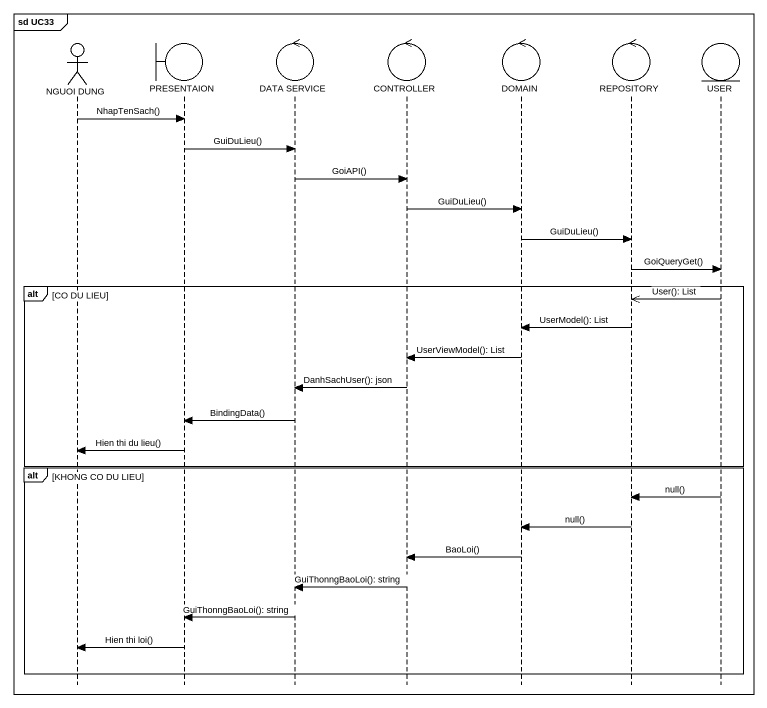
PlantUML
@startuml
mainframe sd UC33
hide footbox
actor "NGUOI DUNG" as NGUOI_DUNG
boundary PRESENTAION
control "DATA SERVICE" as DATA_SERVICE
control CONTROLLER
control DOMAIN
control REPOSITORY
entity USER

NGUOI_DUNG -> PRESENTAION : NhapTenSach()
PRESENTAION -> DATA_SERVICE : GuiDuLieu()
DATA_SERVICE -> CONTROLLER : GoiAPI()
CONTROLLER -> DOMAIN : GuiDuLieu()
DOMAIN -> REPOSITORY : GuiDuLieu()
REPOSITORY -> USER : GoiQueryGet()
alt CO DU LIEU
  USER ->> REPOSITORY : User(): List
  REPOSITORY -> DOMAIN : UserModel(): List
  DOMAIN -> CONTROLLER : UserViewModel(): List
  CONTROLLER -> DATA_SERVICE : DanhSachUser(): json
  DATA_SERVICE -> PRESENTAION : BindingData()
  PRESENTAION -> NGUOI_DUNG : Hien thi du lieu()
end
alt KHONG CO DU LIEU
  USER -> REPOSITORY : null()
  REPOSITORY -> DOMAIN : null()
  DOMAIN -> CONTROLLER : BaoLoi()
  CONTROLLER -> DATA_SERVICE : GuiThonngBaoLoi(): string
  DATA_SERVICE -> PRESENTAION : GuiThonngBaoLoi(): string
  PRESENTAION -> NGUOI_DUNG : Hien thi loi()
end
@enduml
